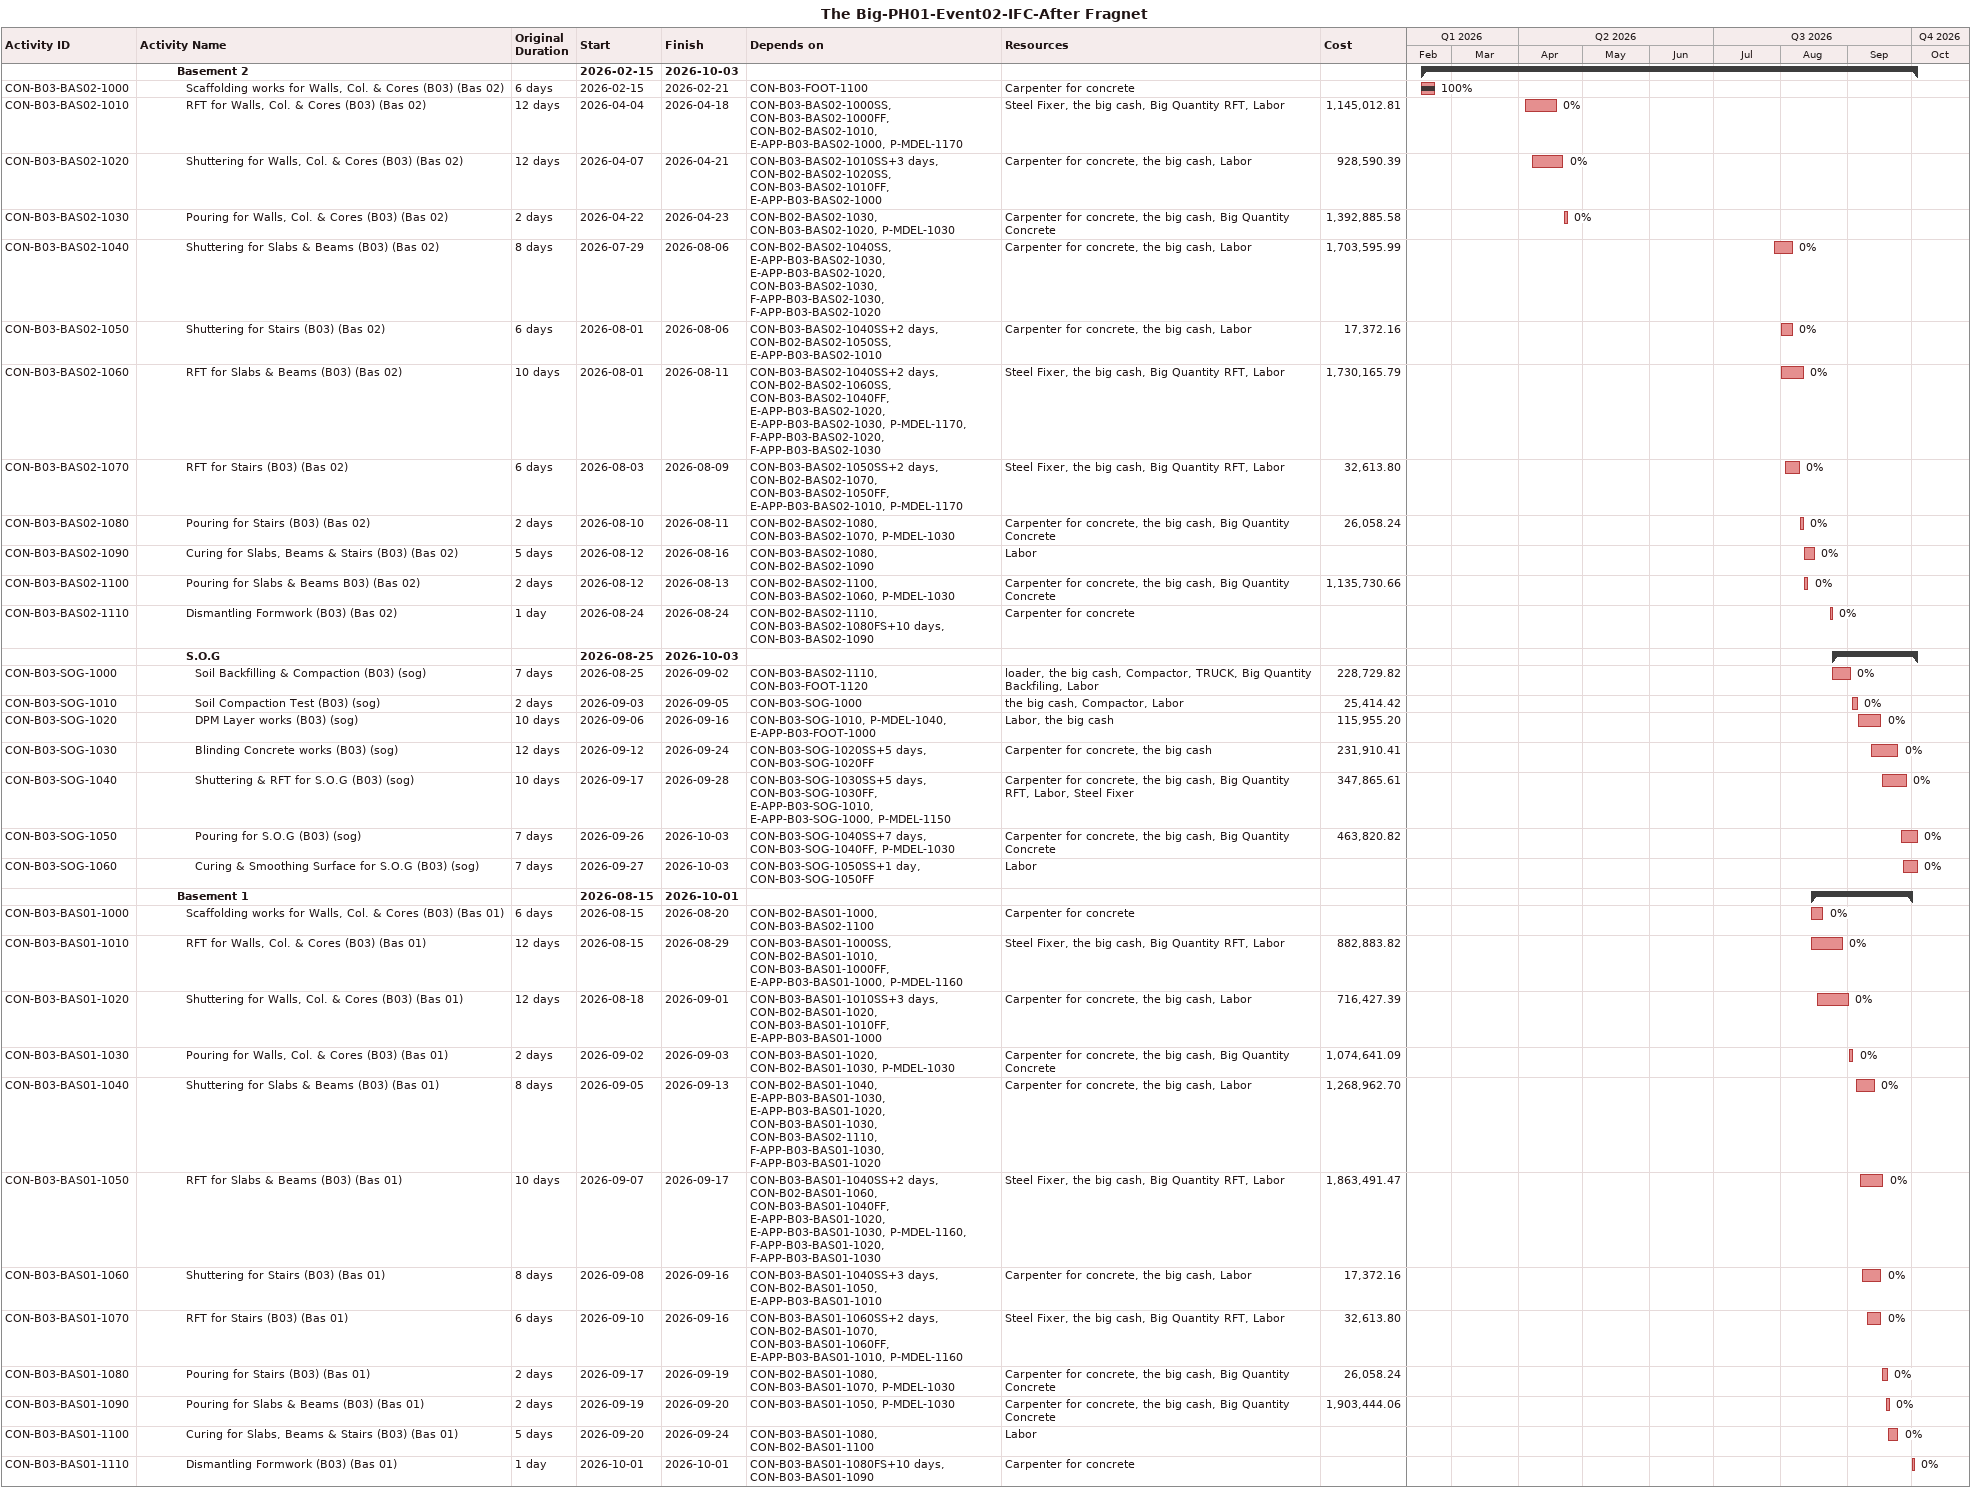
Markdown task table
The Big-PH01-Event02-IFC-After Fragnet

| ID | Level | Task | Original duration | Start | Finish | Predecessors | Resources | % complete | Cost |
|---|---|---|---|---|---|---|---|---|---|
|  | 5 | **Basement 2** |  | 2026-02-15 | 2026-10-03 |  |  |  |  |
| CON-B03-BAS02-1000 | 6 | Scaffolding works for Walls, Col. & Cores (B03) (Bas 02) | 6d | 2026-02-15 | 2026-02-21 | CON-B03-FOOT-1100 | Carpenter for concrete | 100 |  |
| CON-B03-BAS02-1010 | 6 | RFT for Walls, Col. & Cores (B03) (Bas 02) | 12d | 2026-04-04 | 2026-04-18 | CON-B03-BAS02-1000SS, CON-B03-BAS02-1000FF, CON-B02-BAS02-1010, E-APP-B03-BAS02-1000, P-MDEL-1170 | Steel Fixer, the big cash, Big Quantity RFT, Labor | 0 | 1145012.81 |
| CON-B03-BAS02-1020 | 6 | Shuttering for Walls, Col. & Cores (B03) (Bas 02) | 12d | 2026-04-07 | 2026-04-21 | CON-B03-BAS02-1010SS+3d, CON-B02-BAS02-1020SS, CON-B03-BAS02-1010FF, E-APP-B03-BAS02-1000 | Carpenter for concrete, the big cash, Labor | 0 | 928590.39 |
| CON-B03-BAS02-1030 | 6 | Pouring for Walls, Col. & Cores (B03) (Bas 02) | 2d | 2026-04-22 | 2026-04-23 | CON-B02-BAS02-1030, CON-B03-BAS02-1020, P-MDEL-1030 | Carpenter for concrete, the big cash, Big Quantity Concrete | 0 | 1392885.58 |
| CON-B03-BAS02-1040 | 6 | Shuttering for Slabs & Beams (B03) (Bas 02) | 8d | 2026-07-29 | 2026-08-06 | CON-B02-BAS02-1040SS, E-APP-B03-BAS02-1030, E-APP-B03-BAS02-1020, CON-B03-BAS02-1030, F-APP-B03-BAS02-1030, F-APP-B03-BAS02-1020 | Carpenter for concrete, the big cash, Labor | 0 | 1703595.99 |
| CON-B03-BAS02-1050 | 6 | Shuttering for Stairs (B03) (Bas 02) | 6d | 2026-08-01 | 2026-08-06 | CON-B03-BAS02-1040SS+2d, CON-B02-BAS02-1050SS, E-APP-B03-BAS02-1010 | Carpenter for concrete, the big cash, Labor | 0 | 17372.16 |
| CON-B03-BAS02-1060 | 6 | RFT for Slabs & Beams (B03) (Bas 02) | 10d | 2026-08-01 | 2026-08-11 | CON-B03-BAS02-1040SS+2d, CON-B02-BAS02-1060SS, CON-B03-BAS02-1040FF, E-APP-B03-BAS02-1020, E-APP-B03-BAS02-1030, P-MDEL-1170, F-APP-B03-BAS02-1020, F-APP-B03-BAS02-1030 | Steel Fixer, the big cash, Big Quantity RFT, Labor | 0 | 1730165.79 |
| CON-B03-BAS02-1070 | 6 | RFT for Stairs (B03) (Bas 02) | 6d | 2026-08-03 | 2026-08-09 | CON-B03-BAS02-1050SS+2d, CON-B02-BAS02-1070, CON-B03-BAS02-1050FF, E-APP-B03-BAS02-1010, P-MDEL-1170 | Steel Fixer, the big cash, Big Quantity RFT, Labor | 0 | 32613.80 |
| CON-B03-BAS02-1080 | 6 | Pouring for Stairs (B03) (Bas 02) | 2d | 2026-08-10 | 2026-08-11 | CON-B02-BAS02-1080, CON-B03-BAS02-1070, P-MDEL-1030 | Carpenter for concrete, the big cash, Big Quantity Concrete | 0 | 26058.24 |
| CON-B03-BAS02-1090 | 6 | Curing for Slabs, Beams & Stairs (B03) (Bas 02) | 5d | 2026-08-12 | 2026-08-16 | CON-B03-BAS02-1080, CON-B02-BAS02-1090 | Labor | 0 |  |
| CON-B03-BAS02-1100 | 6 | Pouring for Slabs & Beams B03) (Bas 02) | 2d | 2026-08-12 | 2026-08-13 | CON-B02-BAS02-1100, CON-B03-BAS02-1060, P-MDEL-1030 | Carpenter for concrete, the big cash, Big Quantity Concrete | 0 | 1135730.66 |
| CON-B03-BAS02-1110 | 6 | Dismantling Formwork (B03) (Bas 02) | 1d | 2026-08-24 | 2026-08-24 | CON-B02-BAS02-1110, CON-B03-BAS02-1080FS+10d, CON-B03-BAS02-1090 | Carpenter for concrete | 0 |  |
|  | 6 | **S.O.G** |  | 2026-08-25 | 2026-10-03 |  |  |  |  |
| CON-B03-SOG-1000 | 7 | Soil Backfilling & Compaction (B03) (sog) | 7d | 2026-08-25 | 2026-09-02 | CON-B03-BAS02-1110, CON-B03-FOOT-1120 | loader, the big cash, Compactor, TRUCK, Big Quantity Backfiling, Labor | 0 | 228729.82 |
| CON-B03-SOG-1010 | 7 | Soil Compaction Test (B03) (sog) | 2d | 2026-09-03 | 2026-09-05 | CON-B03-SOG-1000 | the big cash, Compactor, Labor | 0 | 25414.42 |
| CON-B03-SOG-1020 | 7 | DPM Layer works (B03) (sog) | 10d | 2026-09-06 | 2026-09-16 | CON-B03-SOG-1010, P-MDEL-1040, E-APP-B03-FOOT-1000 | Labor, the big cash | 0 | 115955.20 |
| CON-B03-SOG-1030 | 7 | Blinding Concrete works (B03) (sog) | 12d | 2026-09-12 | 2026-09-24 | CON-B03-SOG-1020SS+5d, CON-B03-SOG-1020FF | Carpenter for concrete, the big cash | 0 | 231910.41 |
| CON-B03-SOG-1040 | 7 | Shuttering & RFT for S.O.G (B03) (sog) | 10d | 2026-09-17 | 2026-09-28 | CON-B03-SOG-1030SS+5d, CON-B03-SOG-1030FF, E-APP-B03-SOG-1010, E-APP-B03-SOG-1000, P-MDEL-1150 | Carpenter for concrete, the big cash, Big Quantity RFT, Labor, Steel Fixer | 0 | 347865.61 |
| CON-B03-SOG-1050 | 7 | Pouring for S.O.G (B03) (sog) | 7d | 2026-09-26 | 2026-10-03 | CON-B03-SOG-1040SS+7d, CON-B03-SOG-1040FF, P-MDEL-1030 | Carpenter for concrete, the big cash, Big Quantity Concrete | 0 | 463820.82 |
| CON-B03-SOG-1060 | 7 | Curing & Smoothing Surface for S.O.G (B03) (sog) | 7d | 2026-09-27 | 2026-10-03 | CON-B03-SOG-1050SS+1d, CON-B03-SOG-1050FF | Labor | 0 |  |
|  | 5 | **Basement 1** |  | 2026-08-15 | 2026-10-01 |  |  |  |  |
| CON-B03-BAS01-1000 | 6 | Scaffolding works for Walls, Col. & Cores (B03) (Bas 01) | 6d | 2026-08-15 | 2026-08-20 | CON-B02-BAS01-1000, CON-B03-BAS02-1100 | Carpenter for concrete | 0 |  |
| CON-B03-BAS01-1010 | 6 | RFT for Walls, Col. & Cores (B03) (Bas 01) | 12d | 2026-08-15 | 2026-08-29 | CON-B03-BAS01-1000SS, CON-B02-BAS01-1010, CON-B03-BAS01-1000FF, E-APP-B03-BAS01-1000, P-MDEL-1160 | Steel Fixer, the big cash, Big Quantity RFT, Labor | 0 | 882883.82 |
| CON-B03-BAS01-1020 | 6 | Shuttering for Walls, Col. & Cores (B03) (Bas 01) | 12d | 2026-08-18 | 2026-09-01 | CON-B03-BAS01-1010SS+3d, CON-B02-BAS01-1020, CON-B03-BAS01-1010FF, E-APP-B03-BAS01-1000 | Carpenter for concrete, the big cash, Labor | 0 | 716427.39 |
| CON-B03-BAS01-1030 | 6 | Pouring for Walls, Col. & Cores (B03) (Bas 01) | 2d | 2026-09-02 | 2026-09-03 | CON-B03-BAS01-1020, CON-B02-BAS01-1030, P-MDEL-1030 | Carpenter for concrete, the big cash, Big Quantity Concrete | 0 | 1074641.09 |
| CON-B03-BAS01-1040 | 6 | Shuttering for Slabs & Beams (B03) (Bas 01) | 8d | 2026-09-05 | 2026-09-13 | CON-B02-BAS01-1040, E-APP-B03-BAS01-1030, E-APP-B03-BAS01-1020, CON-B03-BAS01-1030, CON-B03-BAS02-1110, F-APP-B03-BAS01-1030, F-APP-B03-BAS01-1020 | Carpenter for concrete, the big cash, Labor | 0 | 1268962.70 |
| CON-B03-BAS01-1050 | 6 | RFT for Slabs & Beams (B03) (Bas 01) | 10d | 2026-09-07 | 2026-09-17 | CON-B03-BAS01-1040SS+2d, CON-B02-BAS01-1060, CON-B03-BAS01-1040FF, E-APP-B03-BAS01-1020, E-APP-B03-BAS01-1030, P-MDEL-1160, F-APP-B03-BAS01-1020, F-APP-B03-BAS01-1030 | Steel Fixer, the big cash, Big Quantity RFT, Labor | 0 | 1863491.47 |
| CON-B03-BAS01-1060 | 6 | Shuttering for Stairs (B03) (Bas 01) | 8d | 2026-09-08 | 2026-09-16 | CON-B03-BAS01-1040SS+3d, CON-B02-BAS01-1050, E-APP-B03-BAS01-1010 | Carpenter for concrete, the big cash, Labor | 0 | 17372.16 |
| CON-B03-BAS01-1070 | 6 | RFT for Stairs (B03) (Bas 01) | 6d | 2026-09-10 | 2026-09-16 | CON-B03-BAS01-1060SS+2d, CON-B02-BAS01-1070, CON-B03-BAS01-1060FF, E-APP-B03-BAS01-1010, P-MDEL-1160 | Steel Fixer, the big cash, Big Quantity RFT, Labor | 0 | 32613.80 |
| CON-B03-BAS01-1080 | 6 | Pouring for Stairs (B03) (Bas 01) | 2d | 2026-09-17 | 2026-09-19 | CON-B02-BAS01-1080, CON-B03-BAS01-1070, P-MDEL-1030 | Carpenter for concrete, the big cash, Big Quantity Concrete | 0 | 26058.24 |
| CON-B03-BAS01-1090 | 6 | Pouring for Slabs & Beams (B03) (Bas 01) | 2d | 2026-09-19 | 2026-09-20 | CON-B03-BAS01-1050, P-MDEL-1030 | Carpenter for concrete, the big cash, Big Quantity Concrete | 0 | 1903444.06 |
| CON-B03-BAS01-1100 | 6 | Curing for Slabs, Beams & Stairs (B03) (Bas 01) | 5d | 2026-09-20 | 2026-09-24 | CON-B03-BAS01-1080, CON-B02-BAS01-1100 | Labor | 0 |  |
| CON-B03-BAS01-1110 | 6 | Dismantling Formwork (B03) (Bas 01) | 1d | 2026-10-01 | 2026-10-01 | CON-B03-BAS01-1080FS+10d, CON-B03-BAS01-1090 | Carpenter for concrete | 0 |  |
